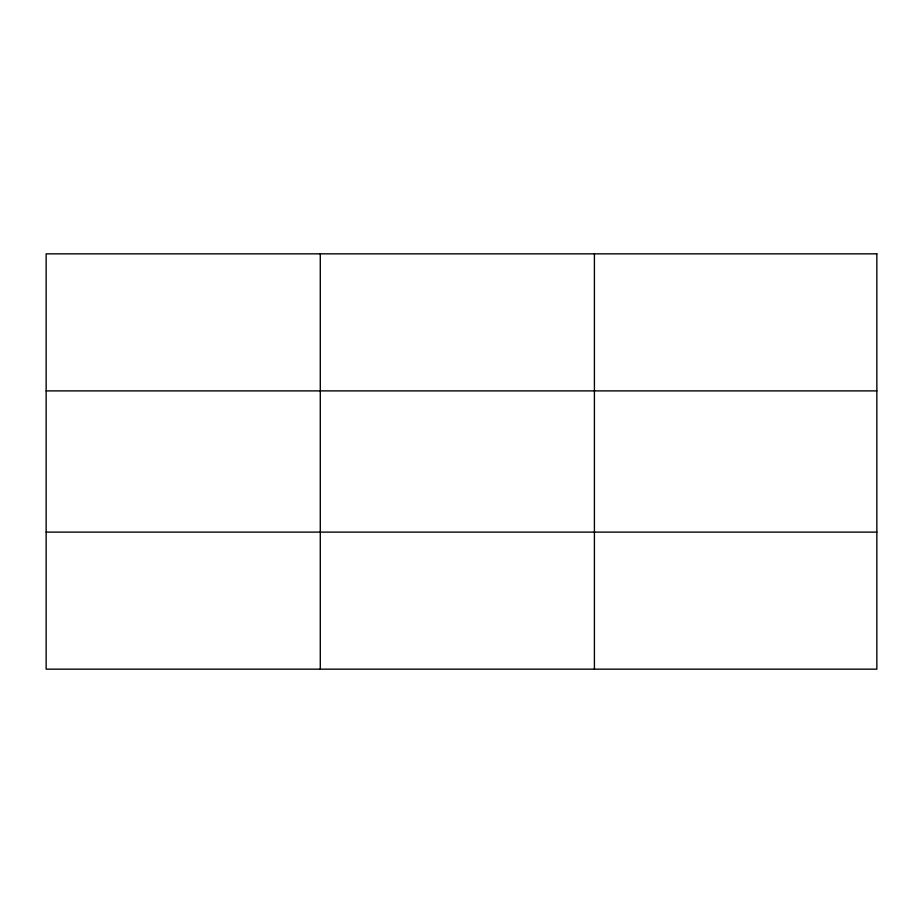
<?xml version="1.0" encoding="UTF-8"?>
<svg xmlns="http://www.w3.org/2000/svg" width="923" height="923" viewBox="0 0 923 923"><rect width="100%" height="100%" fill="white"/><g stroke="black" fill="none" stroke-linecap="round" stroke-linejoin="round"><path stroke-width="1.38" d="M320.281 669.163L320.281 253.837M594.412 669.163L594.412 253.837M46.15 390.891L876.85 390.891M46.15 532.11L876.85 532.11M876.85 253.837L876.85 669.163L46.15 669.163L46.15 253.837L876.85 253.837"/></g></svg>
